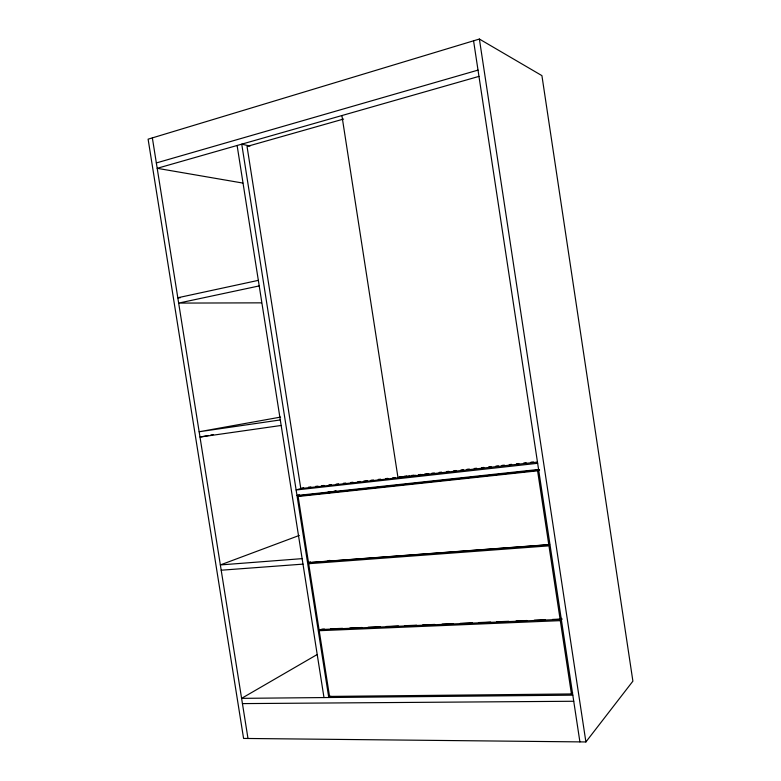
<?xml version="1.0" encoding="UTF-8"?>
<svg xmlns="http://www.w3.org/2000/svg" width="781" height="781" viewBox="0 0 781 781"><rect width="100%" height="100%" fill="white"/><g stroke="black" fill="none" stroke-linecap="round" stroke-linejoin="round"><path stroke-width="1.17" d="M585.896 741.95L632.893 681.159L541.916 75.63L479.388 39.05L148.107 139.174L243.584 738.435L585.896 741.95L479.388 39.05M324.408 629.105L321.977 629.213L319.214 630.706L329.543 696.418L571.438 693.948L572.639 692.62M319.214 630.706L560.309 620.641L562.174 619.021L552.47 619.431M549.678 544.708L311.502 562.505L308.68 563.706L319.038 629.613L560.123 619.421L561.373 618.347M330.793 696.174L328.762 697.521L241.749 144.163L249.988 146.047M317.037 654.605L241.602 698.36L572.815 695.158M537.592 470.826L539.573 469.967L300.988 495.603L298.117 496.501L308.505 562.603L548.779 544.64L537.592 470.826L298.117 496.501M327.61 561.334L329.846 560.358M308.505 562.603L310.389 561.812M299.289 535.434L220.349 564.936L302.12 558.64M341.902 115.549L397.968 477.552L400.497 476.703M327.942 493.27L330.236 492.528M332.53 491.796L335.976 490.683M325.599 493.026L330.217 491.552M299.308 494.783L296.995 495.496L538.578 469.469M303.633 487.725L296.126 489.98L537.65 463.299M156.337 162.946L478.011 70.114M478.968 76.392L157.196 168.315L242.832 183.066M343.591 119.044L247.04 146.447L300.802 488.574L426.367 474.653L428.769 473.823L426.367 474.087M258.335 280.359L177.804 297.756L180.245 297.766M259.214 285.914L178.654 303.096L261.43 302.843M208.361 435.486L199.985 437.057L281.17 425.46M210.753 435.037L213.145 434.587M280.574 417.103L199.145 431.756L280.301 419.944M404.128 476.303L406.54 476.039M411.372 475.502L413.793 475.229M418.626 474.692L421.037 474.418M424.659 474.018L428.291 473.618M431.913 473.208L434.334 472.944M439.166 472.407L441.577 472.134M446.41 471.597L448.831 471.334M453.663 470.797L456.075 470.523M460.907 469.986L463.328 469.713M466.95 469.313L469.371 469.049M474.204 468.512L476.615 468.239M481.447 467.702L483.869 467.428M488.701 466.892L491.112 466.628M495.945 466.091L498.366 465.818M501.988 465.417L504.409 465.144M509.241 464.607L511.653 464.344M516.485 463.807L518.906 463.533M523.739 462.996L526.15 462.723M530.982 462.186L533.403 461.922M308.446 487.198L310.858 486.924M315.67 486.387L318.072 486.124M321.684 485.723L324.095 485.46M328.908 484.923L331.31 484.65M336.123 484.122L338.534 483.849M343.347 483.312L345.749 483.048M350.562 482.512L352.973 482.248M357.786 481.711L360.187 481.447M363.8 481.037L367.412 480.637M371.014 480.237L373.425 479.973M378.238 479.436L380.64 479.173M385.453 478.636L387.864 478.362M392.677 477.835L395.079 477.562M399.892 477.035L402.303 476.761M405.915 476.361L409.517 475.961M413.129 475.561L415.541 475.287M420.354 474.76L422.755 474.487M397.968 477.552L537.455 462.069M221.189 570.208L302.989 564.126M308.68 563.706L548.965 545.86L560.123 619.421M330.47 628.851L342.605 628.334M349.878 628.031L362.013 627.514M368.076 627.25L380.21 626.743M386.273 626.479L398.408 625.971M404.47 625.708L416.605 625.2M422.667 624.937L434.802 624.429M442.075 624.117L453 623.658M460.273 623.345L472.407 622.828M478.47 622.574L490.605 622.057M496.667 621.803L508.802 621.285M516.075 620.973L526.99 620.514M534.272 620.202L545.187 619.743M242.432 703.603L573.732 701.26M152.354 137.895L247.987 738.475M237.112 145.481L323.988 697.57M473.569 40.807L579.902 741.891M560.309 620.641L571.438 693.948"/></g></svg>
